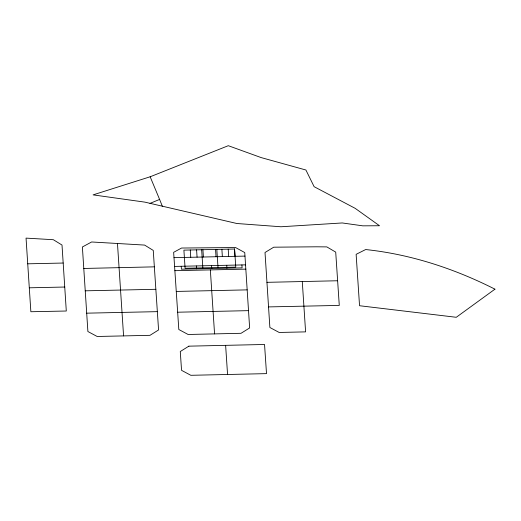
<?xml version="1.0" encoding="UTF-8"?>
<svg xmlns="http://www.w3.org/2000/svg" width="521" height="521" viewBox="0 0 521 521"><rect width="100%" height="100%" fill="white"/><g stroke="black" fill="none" stroke-linecap="round" stroke-linejoin="round"><path stroke-width="0.78" d="M149.944 203.405L159.602 199.432L150.159 176.775L93.07 194.874L144.89 202.135L236.886 223.509L280.956 226.765L342.251 222.955L362.798 225.84L379.503 225.743L355.166 208.335L314.13 186.694L305.912 170.009L261.171 157.596L228.302 145.698L150.159 176.775M83.783 268.465L154.353 266.85L158.573 329.956L149.983 335.329L97.166 336.481L87.893 331.525L82.383 246.974L91.618 241.978L144.604 245.085L153.259 250.419L154.353 266.85M174.001 257.661L244.981 256.098M27.737 263.815L63.184 263.04L66.297 311.017L30.863 311.74L26.05 238.117L53.344 239.712L62.006 245.046L63.184 263.04M174.594 266.42L245.547 264.857M174.88 270.686L245.827 269.129L249.637 327.943L241.028 333.303L188.101 334.482L178.814 329.513L173.643 252.327L181.569 248.035L235.57 247.547L244.753 252.574L245.827 269.129M266.947 282.33L337.628 280.76M29.306 287.807L64.721 287.032M85.249 290.822L155.857 289.292M176.274 291.434L247.188 289.871M268.536 306.908L339.275 305.41L335.713 252.112L326.836 246.902L316.566 246.804L273.727 247.195L265.013 252.496L269.878 327.494L279.165 332.463L305.599 331.877L302.284 281.555M86.694 313.167L157.355 311.649M177.654 312.209L248.53 310.646M159.602 199.432L162.454 206.511M241.907 264.942L242.102 267.859L181.406 269.194L181.217 266.27M234.528 249.018L235.01 256.319M228.205 249.155L228.686 256.456M226.733 265.274L226.928 268.191M221.881 249.299L222.363 256.592M225.626 345.338L227.56 374.495M216.827 249.409L218.019 267.547M215.557 249.435L216.039 256.736M211.559 265.606L211.754 268.523M210.341 269.904L214.567 333.889M202.916 249.709L203.398 257.009M201.653 249.741L202.845 267.879M196.593 249.852L197.075 257.153M196.391 265.938L196.58 268.856M190.276 249.989L190.751 257.289M117.472 243.496L123.575 335.908M494.95 289.168L456.266 317.289L359.542 305.729L356.13 254.333L365.664 249.546C410.867 254.313 454.494 268.686 494.95 289.168M188.889 346.159L180.279 351.519L181.549 370.333L190.836 375.302L266.511 373.635L264.544 344.479L188.889 346.159M234.58 249.018L183.9 250.132L185.092 268.269L235.772 267.156L234.58 249.018"/></g></svg>
